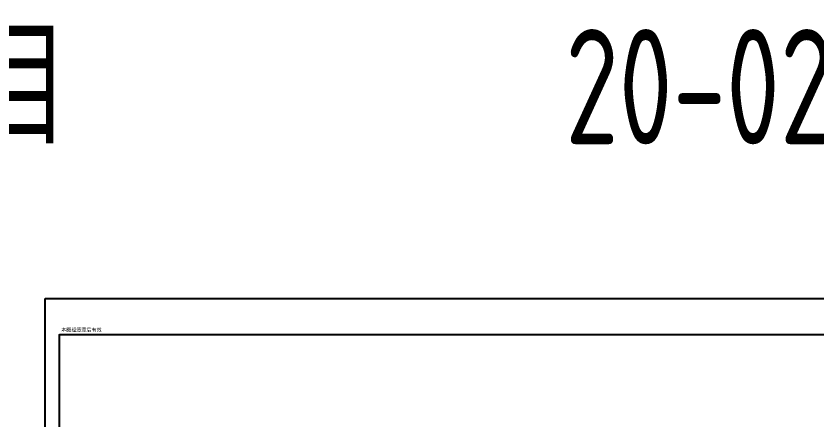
# Model space of a CAD drawing. Extents: x 899043 to 2598688, y -137197 to 211789.
# Drawn here: x 1233058 to 1316463, y 169689 to 211789 of the extents above; entities that cross this region are included whole.
import ezdxf
from ezdxf.enums import TextEntityAlignment as Align

# ---------------------------------------------------------------- set-up
doc = ezdxf.new("R2010")
doc.units = 0
doc.header["$LTSCALE"] = 1500
doc.header["$MEASUREMENT"] = 0
doc.layers.add('00-tk', color=151, linetype='Continuous')
doc.layers.add('钢板标注', color=9, linetype='Continuous', lineweight=18)
doc.styles.add('DS6HT', font='simhei.ttf', dxfattribs={"width": 0.8})
doc.styles.add('ECADI', font='hzs.shx', dxfattribs={"width": 0.7, "bigfont": 'hztxt.shx'})

# ---------------------------------------------------------------- blocks, each defined once
blk = doc.blocks.new('A$C16496DF1')
at = {"layer": '00-tk'}
for p, q in [((0, 0), (0, 126150)), ((3750, 1500), (3750, 124650)), ((176850, 1500), (3750, 1500))]:
    blk.add_line(p, q, dxfattribs=at)
at = {"layer": '00-tk', "linetype": 'Continuous'}
blk.add_line((178350, 0), (0, 0), dxfattribs=at)
at = {"layer": '00-tk', "const_width": 150}
blk.add_lwpolyline([(3750, 124650), (176850, 124650), (176850, 1500), (3750, 1500)], close=True, dxfattribs=at)
at = {"layer": '00-tk', "style": 'DS6HT'}
blk.add_text('本图经签章后有效', height=375, rotation=90, dxfattribs=at).set_placement((3434, 1702))

msp = doc.modelspace()

# ---------------------------------------------------------------- block references
at = {"layer": '钢板标注', "color": 2, "linetype": 'ByBlock', "rotation": 270}
msp.add_blockref('A$C16496DF1', (1236076.8, 182335.4), dxfattribs=at)

# ---------------------------------------------------------------- texts
at = {"style": 'ECADI', "width": 0.8}
for s, p in [('安徽浙鑫电力科技有限公司新建厂房项目', (1152097.9, 198425.7)), ('20-0233', (1309971.2, 198425.7))]:
    msp.add_text(s, height=12000, dxfattribs=at).set_placement(p, align=Align.CENTER)

doc.saveas('drawing.dxf')
